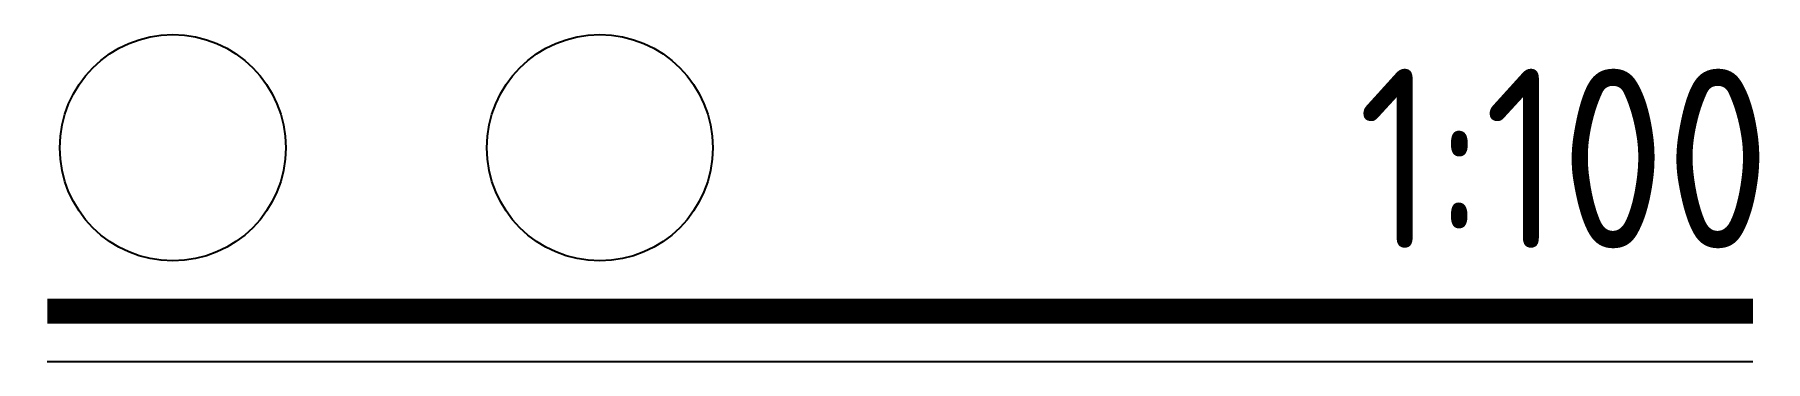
# Model space of a CAD drawing. Extents: x -24961 to 905641, y -154323 to 635957.
# Drawn here: x 442641 to 447464, y -123309 to -122399 of the extents above; entities that cross this region are included whole.
import ezdxf

# ---------------------------------------------------------------- set-up
doc = ezdxf.new("R2010")
doc.units = 0
doc.header["$LTSCALE"] = 1000
doc.header["$MEASUREMENT"] = 0
doc.layers.add('DIM_SYMB', color=3, linetype='Continuous')
doc.layers.add('PUB_TEXT', color=7, linetype='Continuous')
doc.styles.get("Standard").update_dxf_attribs({"font": 'gbenor.shx', "bigfont": 'gbcbig.shx'})

msp = doc.modelspace()

# ---------------------------------------------------------------- linework, layer by layer
at = {"layer": 'DIM_SYMB', "const_width": 70}
msp.add_lwpolyline([(442676.5, -123168.7), (447429.5, -123168.7)], dxfattribs=at)
at = {"layer": 'DIM_SYMB'}
msp.add_lwpolyline([(442676.5, -123308.7), (447429.5, -123308.7)], dxfattribs=at)
at = {"layer": 'PUB_TEXT'}
for centre in [(443026.5, -122713.7), (444216.5, -122713.7)]:
    msp.add_circle(centre, 315, dxfattribs=at)

# ---------------------------------------------------------------- texts
msp.add_text('1:100', height=500, dxfattribs=at).set_placement((446329.1, -122993.7))

doc.saveas('drawing.dxf')
